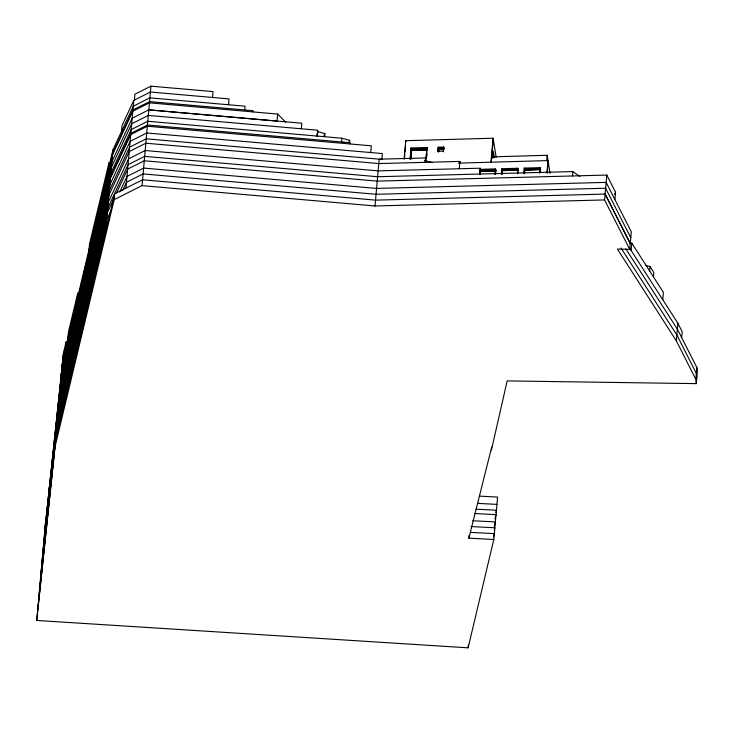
<?xml version="1.0" encoding="UTF-8"?>
<svg xmlns="http://www.w3.org/2000/svg" width="734" height="734" viewBox="0 0 734 734"><rect width="100%" height="100%" fill="white"/><g stroke="black" fill="none" stroke-linecap="round" stroke-linejoin="round"><path stroke-width="1.1" d="M479.458 496.129L497.588 497.065L493.808 539.481L468.108 647.838L36.7 620.45L56.215 434.427L106.182 225.769L109.082 219.558M37.81 608.981L45.646 521.223M48.692 493.376L49.215 487.532M36.7 620.45L55.169 446.134L59.069 401.984L109.311 190.666L129.606 147.167L146.231 138.818L381.845 159.406L382.368 153.562L146.754 132.973L130.129 141.323L109.834 184.821L59.867 393.479L41.994 562.18M41.076 572.419L59.344 399.324L63.005 358.375L112.972 149.718L133.267 106.219L149.883 97.87L245.046 106.201L244.706 109.944M63.574 352.329L61.105 376.239L63.574 352.329L66.078 341.879L65.555 347.723M67.913 337.888L68.427 332.034L77.786 293.004L77.263 298.848M88.97 249.973L89.493 244.119L108.99 162.654L108.467 168.508M112.972 149.718L105.659 231.623L106.623 229.549M55.169 446.134L114.201 199.62L114.724 193.767L142.57 179.775L375.542 200.134L605.1 194.079L630.277 243.514M121.459 131.505L121.982 125.661L133.781 100.365L150.406 92.016L229.045 98.906L228.522 104.76M125.954 188.124L133.781 100.365M134.405 100.053L134.928 94.209L150.929 86.162L213.043 91.603L212.521 97.457M114.201 199.62L142.047 185.629L150.929 86.162M252.863 111.898L252.973 110.669L149.553 101.613L132.927 109.962L112.632 153.461L62.665 362.119L44.682 532.04M62.555 363.348L112.522 154.69L132.817 111.192L149.442 102.843L277.645 114.073L277.012 121.092L148.809 109.861L132.193 118.211L111.898 161.709L61.931 370.367L43.563 544.619M301.316 128.789L301.812 123.229L148.809 109.861M316.785 136.432L317.051 133.505M317.317 136.084L317.84 130.23L148.314 115.421L131.698 123.771L111.403 167.269L61.436 375.927M324.621 136.487L324.887 133.56L317.226 131.551M42.59 555.454L60.913 381.772L110.88 173.114L131.175 129.615L147.791 121.266L341.833 138.221L341.493 141.965L344.466 142.745M349.494 143.112L349.742 140.304L341.833 138.221M349.916 143.937L350.026 142.708L147.461 125.009L130.835 133.368L110.55 176.857L60.583 385.515M370.725 152.544L371.321 145.818L147.35 126.239L130.735 134.588L110.439 178.087L60.472 386.745M142.047 185.629L375.019 205.979L379.203 159.177L425.509 157.957L425.114 162.342M404.113 158.975L405.746 140.699L493.12 138.212L496.184 157.415M404.397 158.939L404.801 154.369M405.003 152.085L405.517 146.378M410.067 159.177L411.068 147.965L427.023 147.506L427.28 149.736M410.343 159.159L411.242 149.066L427.206 148.607M410.645 157.801L411.132 152.369M410.866 159.37L411.646 150.14L426.803 149.708L426.096 157.636M425.848 161.37L427.023 147.506M426.307 158.7L426.803 153.094M426.509 158.434L426.839 153.755M438.097 151.36L438.372 148.296L443.96 148.13L443.786 147.029L438.198 147.185L437.831 151.287L443.419 151.121M438.161 151.745L438.437 148.681L444.024 148.516M438.602 151.755L438.813 148.956L438.629 151.92M443.391 151.617L443.786 147.029M443.409 151.791L443.593 148.819M459.282 168.747L459.943 161.425L378.808 163.563L145.837 143.213L129.212 151.562L108.926 195.06L58.959 403.709M479.641 172.949L479.834 170.838L495.789 170.389L495.413 174.6M479.697 173.279L479.889 171.169L495.845 170.719M479.963 174.765L480.541 168.187L378.157 170.875L145.185 150.525L128.56 158.874L108.274 202.373L58.307 411.031L40.425 579.732M490.973 162.205L493.12 138.212M491.257 162.159L493.294 139.313M492.725 158.003L493.34 151.158L494.395 157.782M495.092 174.169L495.551 168.903L479.596 169.352L479.944 171.563M495.12 174.334L495.367 170.692M495.349 174.215L495.725 170.004L479.77 170.453M493.808 539.481L468.87 538.196L469.127 535.269M501.469 173.986L501.937 168.719L517.892 168.26L518.066 169.361L502.111 169.82L501.735 174.031M502.01 174.086L501.937 168.719M502.304 174.132L502.542 170.49L517.709 170.059M468.108 647.838L468.365 644.911M468.87 538.196L491.716 447.052M517.424 173.527L517.892 168.26M517.461 173.701L517.736 170.224L502.57 170.655M517.69 173.582L517.883 171.472M523.81 173.343L524.278 168.077L540.233 167.627L540.591 169.829M524.14 173.784L524.452 169.187L540.408 168.728L540.132 171.884M524.617 173.334L524.883 169.848L540.05 169.416L539.756 172.738M539.802 173.068L540.233 167.627M540.187 172.279L540.472 169.114L524.516 169.572M540.242 172.609L540.527 169.444L524.571 169.903M546.702 160.654L547.179 155.287L491.312 156.883M546.913 173.086L548.023 160.581L458.622 163.122M547.188 173.059L548.206 161.682M572.502 175.967L572.887 171.582L377.634 176.729L144.662 156.37L128.037 164.719L107.751 208.217L57.784 416.875L39.508 589.971M491.45 449.97L507.166 380.909L696.254 383.634L695.86 379.313L676.326 340.833L617.422 249.074L629.754 249.367L604.577 199.932L606.798 175.068L377.239 181.114L144.268 160.764L127.652 169.114L116.541 192.932M614.89 199.575L615.542 192.262L606.798 175.068M629.754 249.367L631.295 231.806L606.146 182.381L376.588 188.427L143.616 168.077L127 176.426L119.752 191.959M631.148 250.468L631.809 243.156L629.644 242.587M649.627 270.919L650.021 266.534L645.59 265.369M653.453 276.874L653.838 272.488L650.021 266.534M662.756 299.701L663.408 292.389L631.809 243.156M676.326 340.833L677.895 323.281L629.414 247.771M681.675 337.603L682.198 331.759L677.895 323.281M695.86 379.313L696.905 367.615L677.372 329.126L625.827 248.844M696.254 383.634L697.3 371.936L696.905 367.615M45.123 527.067L63.005 358.375M38.856 597.283L56.738 428.583L106.705 219.925L111.054 210.603M495.89 512.442L496.413 510.231L476.017 509.176M494.973 519.039L496.028 514.617L474.485 513.506M494.321 526.351L495.367 521.929L472.705 520.755M494.321 529.994L494.854 527.783L471.044 526.553M493.542 536.949L494.331 533.627L470.522 532.398M58.674 406.379L62.647 389.69M63.17 387.469L108.926 195.06M59.344 399.324L109.311 190.666M57.39 421.261L107.357 212.612L114.119 198.107M55.692 440.281L114.724 193.767M122.606 190.556L126.477 182.271L143.093 173.921L376.065 194.281L605.623 188.234L630.772 237.66M323.923 135.625L324.887 133.56M348.778 142.359L349.742 140.304M459.044 163.343L459.943 161.425M614.569 194.336L615.542 192.262M438.492 149.011L444.07 148.846M427.225 149.406L411.269 149.864L427.381 149.718M438.831 149.121L443.62 148.993M438.859 149.286L443.648 149.158M411.673 150.305L426.83 149.874M502.175 170.205L518.131 169.756M502.23 170.536L518.186 170.086M480.229 171.288L495.395 170.857M524.911 170.013L540.077 169.582M495.422 171.022L480.201 171.123M375.019 205.979L604.577 199.932M477.669 503.386L496.936 504.377M424.316 160.507L431.977 162.517M572.887 171.582L579.869 176.527M277.645 114.073L285.728 122.165M621.01 248L676.849 334.979L696.382 373.468L696.777 377.781M605.1 194.079L630.249 243.514M547.179 155.287L550.078 173.38M524.278 168.077L524.626 170.288M495.551 168.903L495.909 171.105M492.45 155.617L492.798 157.828M438.198 147.185L438.547 149.397M411.068 147.965L411.425 150.167M405.746 140.699L405.92 141.809"/></g></svg>
